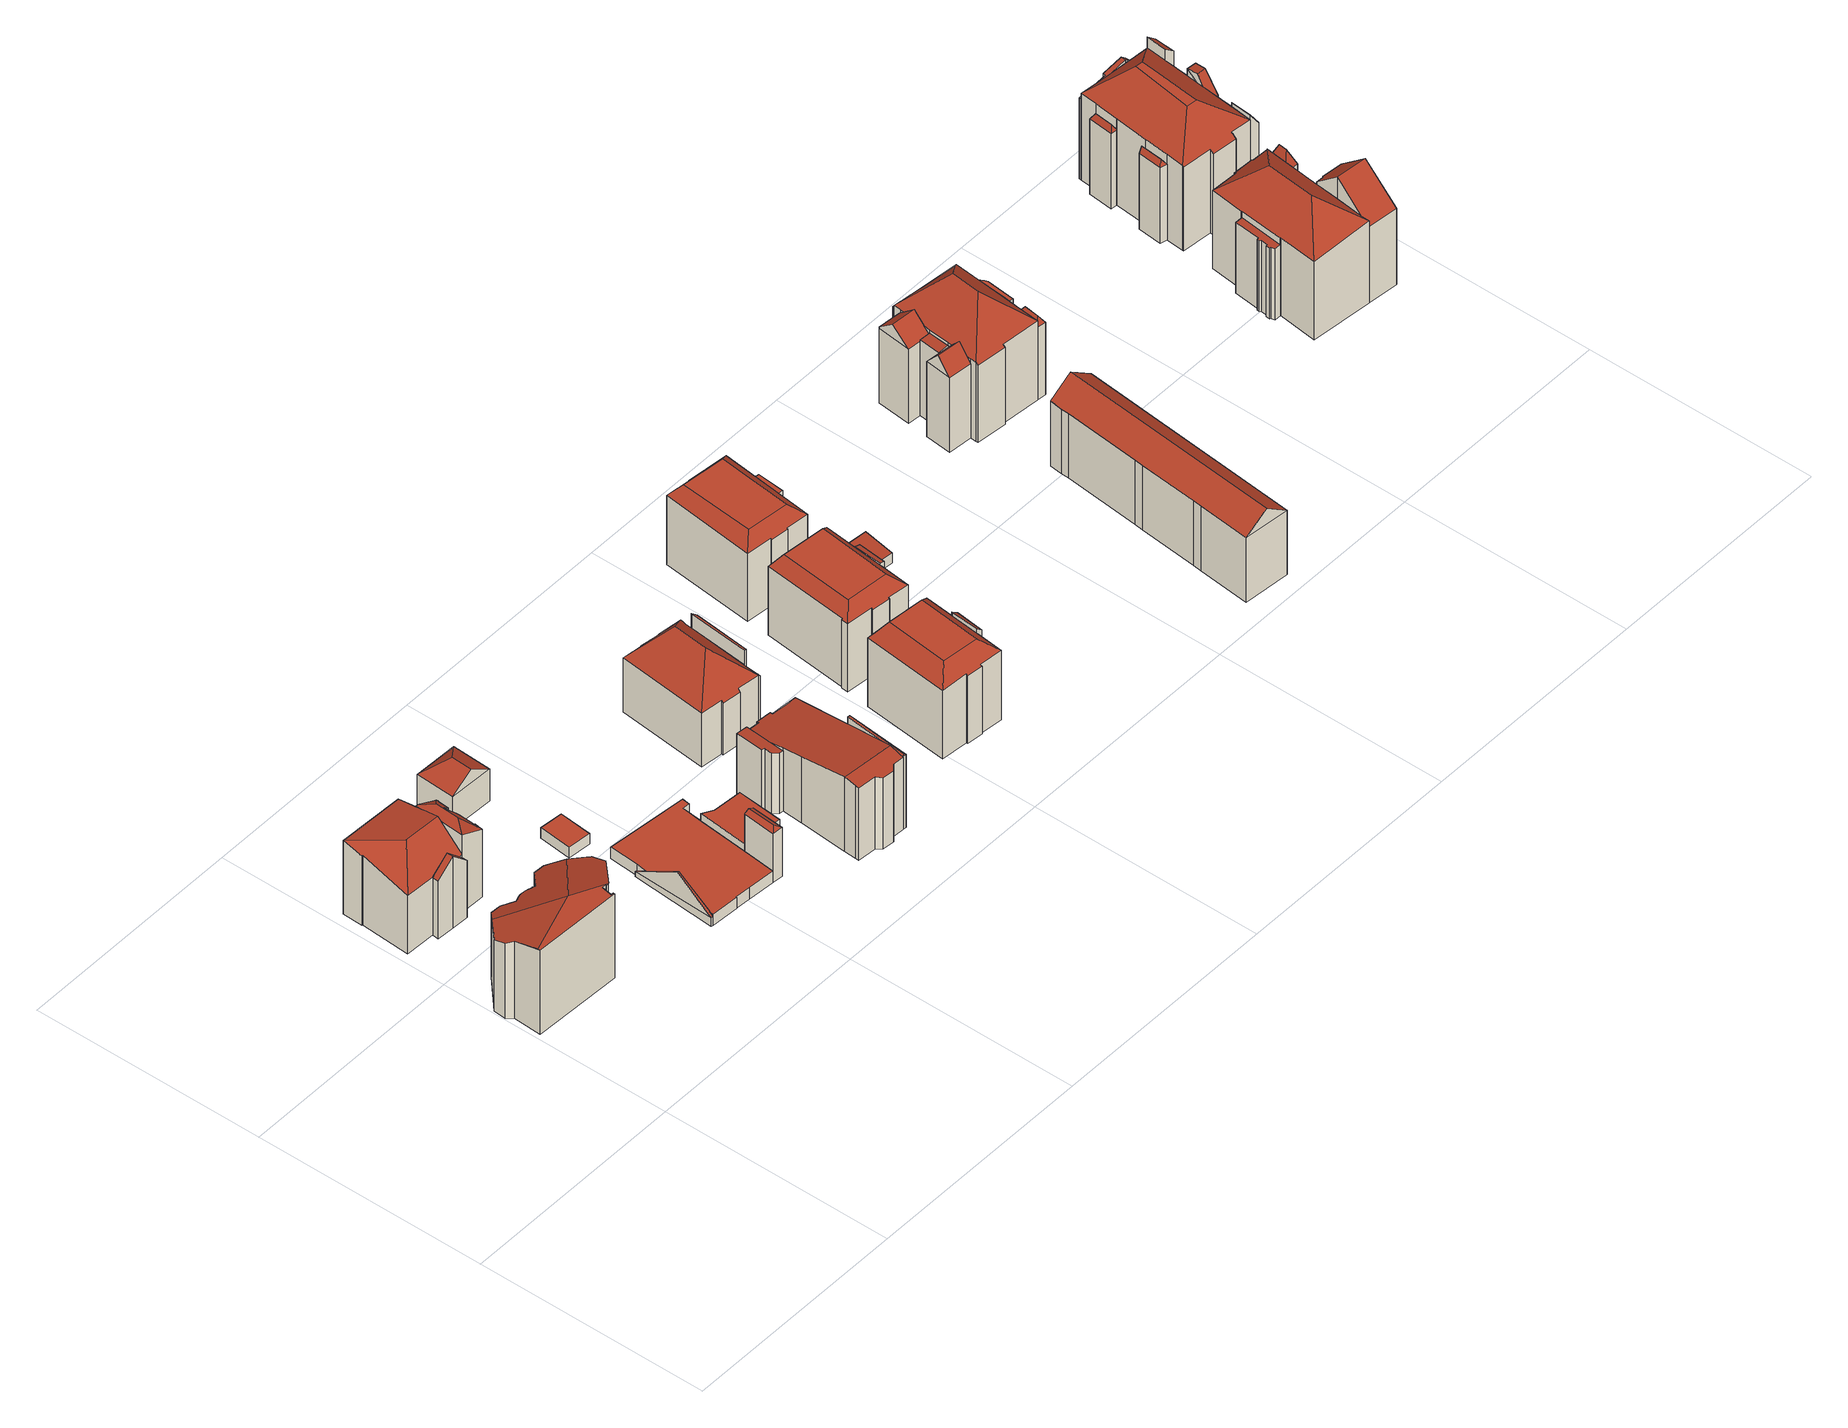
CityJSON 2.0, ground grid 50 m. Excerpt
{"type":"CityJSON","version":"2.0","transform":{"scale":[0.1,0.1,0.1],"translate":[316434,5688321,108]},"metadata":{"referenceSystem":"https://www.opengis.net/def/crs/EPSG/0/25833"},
"CityObjects":{
"building1":{"type":"Building","attributes":{"Dachtyp_tdc":"tdcFreeFormRoof","Gemeindeschluessel":14713000,"Dachneigung":27.08,"QualitaetDacherkennung":10,"Geometrietyp2DReferenz":"3000","function":"31001_9998","roofType":"5000","measuredHeight":21.06},"geometry":[{"type":"MultiSurface","lod":"2","boundaries":[[[0,1,2,3]],[[1,4,5,2]],[[4,6,7,5]],[[6,8,9,7]],[[8,10,11,9]],[[10,12,13,11]],[[12,14,15,13]],[[14,16,17,15]],[[16,18,19,17]],[[18,20,21,19]],[[20,22,23,21]],[[22,24,25,23]],[[24,26,27,25]],[[26,28,29,27]],[[28,30,31,29]],[[30,32,33,31]],[[32,34,35,33]],[[34,36,37,35]],[[36,38,39,37]],[[38,40,41,39]],[[40,42,43,41]],[[42,44,45,43]],[[44,46,47,45]],[[46,48,49,47]],[[48,50,51,49]],[[50,52,53,51]],[[52,54,55,53]],[[54,0,3,55]],[[30,28,26,24,22,20,18,56,57,58,32]],[[34,58,57,59,38,36]],[[57,60,12,10,8,6,4,1,0,54,52,50,48,46,44,42,40,59]],[[16,14,60,57,56]],[[34,32,58]],[[18,16,56]],[[14,12,60]],[[40,38,59]],[[3,2,5,7,9,11,13,15,17,19,21,23,25,27,29,31,33,35,37,39,41,43,45,47,49,51,53,55]]],"semantics":{"surfaces":[{"type":"WallSurface"},{"type":"RoofSurface"},{"type":"GroundSurface"}],"values":[0,0,0,0,0,0,0,0,0,0,0,0,0,0,0,0,0,0,0,0,0,0,0,0,0,0,0,0,1,1,1,1,0,0,0,0,2]}}]},
"building2":{"type":"Building","attributes":{"Gemeindeschluessel":14713000,"Geometrietyp2DReferenz":"3000","function":"31001_9998","roofType":"9999"},"children":["building2-1","building2-2","building2-3"]},
"building2-1":{"type":"BuildingPart","attributes":{"Dachtyp_tdc":"tdcFreeFormRoof","Dachneigung":43.94,"QualitaetDacherkennung":44,"Geometrietyp2DReferenz":"3000","roofType":"5000","measuredHeight":19.11},"parents":["building2"],"geometry":[{"type":"MultiSurface","lod":"2","boundaries":[[[61,62,63,64]],[[62,65,66,63]],[[65,67,68,66]],[[67,69,70,68]],[[69,71,72,70]],[[71,73,74,72]],[[73,75,76,74]],[[75,77,78,76]],[[77,79,80,78]],[[79,81,82,80]],[[81,83,84,82]],[[83,85,86,84]],[[85,87,88,86]],[[87,89,90,88]],[[89,91,92,90]],[[91,93,92]],[[94,95,96,97,98]],[[95,99,100,96]],[[99,101,102,100]],[[101,103,104,102]],[[103,105,106,104]],[[105,107,108,106]],[[107,109,110,108]],[[109,61,64,110]],[[105,103,101,99,95,111]],[[91,89,87,112]],[[95,94,113,114,115,91,112,111]],[[87,85,83,81,79,77,75,73,71,69,67,65,62,61,109,107,105,111,112]],[[64,63,66,68,70,72,74,76,78,80,82,84,86,88,90,92,116,97,96,100,102,104,106,108,110]],[[98,113,94]],[[115,93,91]],[[116,92,93,115,114]],[[97,116,114,113,98]]],"semantics":{"surfaces":[{"type":"WallSurface"},{"type":"RoofSurface"},{"type":"GroundSurface"},{"type":"ClosureSurface"}],"values":[0,0,0,0,0,0,0,0,0,0,0,0,0,0,0,0,0,0,0,0,0,0,0,0,1,1,1,1,2,0,0,3,3]}}]},
"building2-2":{"type":"BuildingPart","attributes":{"Dachtyp_tdc":"tdcHipAndGableRoof","Dachneigung":10.17,"QualitaetDacherkennung":32,"Geometrietyp2DReferenz":"3000","roofType":"5000","measuredHeight":19.19},"parents":["building2"],"geometry":[{"type":"MultiSurface","lod":"2","boundaries":[[[117,118,119]],[[117,120,121,118]],[[120,122,123,121]],[[122,124,125,123]],[[124,126,127,125]],[[126,128,129,127]],[[128,98,97,129]],[[126,124,122,120,130]],[[120,117,131,132,133,93,115,134,130]],[[134,113,98,128,126,130]],[[116,92,135,118,121,123,125,127,129,97]],[[115,114,134]],[[93,136,92,116,114,115]],[[117,119,131]],[[133,136,93]],[[119,118,135,132,131]],[[132,135,92,136,133]],[[114,113,134]],[[97,98,113,114,116]]],"semantics":{"surfaces":[{"type":"WallSurface"},{"type":"RoofSurface"},{"type":"GroundSurface"},{"type":"ClosureSurface"}],"values":[0,0,0,0,0,0,0,1,1,1,2,0,3,0,0,3,3,0,3]}}]},
"building2-3":{"type":"BuildingPart","attributes":{"Dachtyp_tdc":"tdcGableRoof","Dachneigung":45.32,"QualitaetDacherkennung":29,"Geometrietyp2DReferenz":"3000","roofType":"3100","measuredHeight":17.1},"parents":["building2"],"geometry":[{"type":"MultiSurface","lod":"2","boundaries":[[[136,137,138,92]],[[137,139,140,138]],[[139,141,142,140]],[[141,143,144,142]],[[143,119,118,144]],[[141,139,137,136,133,145]],[[145,131,119,143,141]],[[135,92,138,140,142,144,118]],[[132,131,145]],[[135,118,119,131,132]],[[133,132,145]],[[136,92,135,132,133]]],"semantics":{"surfaces":[{"type":"WallSurface"},{"type":"RoofSurface"},{"type":"GroundSurface"},{"type":"ClosureSurface"}],"values":[0,0,0,0,0,1,1,2,0,3,0,3]}}]},
"building3":{"type":"Building","attributes":{"Dachtyp_tdc":"tdcPolyFlatRoof","Gemeindeschluessel":14713000,"Dachneigung":0,"QualitaetDacherkennung":79,"Geometrietyp2DReferenz":"3000","function":"31001_9998","roofType":"1000","measuredHeight":2.51},"geometry":[{"type":"MultiSurface","lod":"2","boundaries":[[[146,147,148,149]],[[147,150,151,148]],[[150,152,153,151]],[[152,146,149,153]],[[152,150,147,146]],[[149,148,151,153]]],"semantics":{"surfaces":[{"type":"WallSurface"},{"type":"RoofSurface"},{"type":"GroundSurface"}],"values":[0,0,0,0,1,2]}}]},
"building4":{"type":"Building","attributes":{"Dachtyp_tdc":"tdcHipAndGableRoof","Gemeindeschluessel":14713000,"Dachneigung":34.84,"QualitaetDacherkennung":63,"Geometrietyp2DReferenz":"3000","function":"31001_9998","roofType":"5000","measuredHeight":10.92},"geometry":[{"type":"MultiSurface","lod":"2","boundaries":[[[154,155,156,157]],[[155,158,159,156]],[[158,160,161,159]],[[160,154,157,161]],[[158,155,162]],[[154,160,163]],[[155,154,163,162]],[[160,158,162,163]],[[157,156,159,161]]],"semantics":{"surfaces":[{"type":"WallSurface"},{"type":"RoofSurface"},{"type":"GroundSurface"}],"values":[0,0,0,0,1,0,1,1,2]}}]},
"building5":{"type":"Building","attributes":{"Gemeindeschluessel":14713000,"Geometrietyp2DReferenz":"3000","function":"31001_9998","roofType":"9999"},"children":["building5-1","building5-2","building5-3","building5-4"]},
"building5-1":{"type":"BuildingPart","attributes":{"Dachtyp_tdc":"tdcPolyFlatRoof","Dachneigung":0,"QualitaetDacherkennung":68,"Geometrietyp2DReferenz":"3000","roofType":"1000","measuredHeight":4.38},"parents":["building5"],"geometry":[{"type":"MultiSurface","lod":"2","boundaries":[[[164,165,166,167]],[[168,169,170,171,172]],[[169,173,174,170]],[[173,164,167,174]],[[173,169,168,175,165,164]],[[167,166,176,171,170,174]],[[176,166,165,175,177]],[[172,177,175,168]],[[172,171,176,177]]],"semantics":{"surfaces":[{"type":"WallSurface"},{"type":"RoofSurface"},{"type":"GroundSurface"},{"type":"ClosureSurface"}],"values":[0,0,0,0,1,2,3,0,3]}}]},
"building5-2":{"type":"BuildingPart","attributes":{"Dachtyp_tdc":"tdcFreeFormRoof","Dachneigung":30.5,"QualitaetDacherkennung":13,"Geometrietyp2DReferenz":"3000","roofType":"5000","measuredHeight":12.2},"parents":["building5"],"geometry":[{"type":"MultiSurface","lod":"2","boundaries":[[[178,179,180,181,182]],[[183,178,182,166,165]],[[184,185,179,186]],[[179,178,186]],[[178,183,184,186]],[[185,184,183]],[[182,181,176,166]],[[177,180,179,185,175]],[[177,176,181,180]],[[165,175,185,183]],[[165,166,176,177,175]]],"semantics":{"surfaces":[{"type":"WallSurface"},{"type":"RoofSurface"},{"type":"GroundSurface"},{"type":"ClosureSurface"}],"values":[0,0,1,1,1,0,2,0,3,0,3]}}]},
"building5-3":{"type":"BuildingPart","attributes":{"Dachtyp_tdc":"tdcPolyFlatRoof","Dachneigung":0,"QualitaetDacherkennung":67,"Geometrietyp2DReferenz":"3000","roofType":"1000","measuredHeight":2.64},"parents":["building5"],"geometry":[{"type":"MultiSurface","lod":"2","boundaries":[[[187,188,189,190]],[[188,191,192,189]],[[191,172,171,192]],[[180,193,194,181]],[[193,195,196,194]],[[195,197,198,196]],[[197,199,200,201,198]],[[202,203,204,205,206]],[[203,187,190,204]],[[203,202,207,208,199,197,195,193,180,177,172,191,188,187]],[[190,189,192,171,176,181,194,196,198,201,205,204]],[[176,171,172,177]],[[181,176,177,180]],[[206,207,202]],[[200,199,208]],[[206,205,201,200]],[[206,200,208,207]]],"semantics":{"surfaces":[{"type":"WallSurface"},{"type":"RoofSurface"},{"type":"GroundSurface"},{"type":"ClosureSurface"}],"values":[0,0,0,0,0,0,0,0,0,1,2,3,3,0,0,3,3]}}]},
"building5-4":{"type":"BuildingPart","attributes":{"Dachtyp_tdc":"tdcGableRoof","Dachneigung":32.31,"QualitaetDacherkennung":11,"Geometrietyp2DReferenz":"3000","roofType":"3100","measuredHeight":7.55},"parents":["building5"],"geometry":[{"type":"MultiSurface","lod":"2","boundaries":[[[200,209,210,201]],[[209,211,212,210]],[[211,206,205,212]],[[211,209,213]],[[209,200,208,214,213]],[[206,211,213,214,207]],[[201,210,212,205]],[[201,205,206,200]],[[214,208,207]],[[207,208,200,206]]],"semantics":{"surfaces":[{"type":"WallSurface"},{"type":"RoofSurface"},{"type":"GroundSurface"},{"type":"ClosureSurface"}],"values":[0,0,0,0,1,1,2,3,0,3]}}]},
"building6":{"type":"Building","attributes":{"Gemeindeschluessel":14713000,"Geometrietyp2DReferenz":"3000","function":"31001_9998","roofType":"9999"},"children":["building6-1","building6-2","building6-3"]},
"building6-1":{"type":"BuildingPart","attributes":{"Dachtyp_tdc":"tdcGableRoof","Dachneigung":10.72,"QualitaetDacherkennung":21,"Geometrietyp2DReferenz":"3000","roofType":"3100","measuredHeight":17.84},"parents":["building6"],"geometry":[{"type":"MultiSurface","lod":"2","boundaries":[[[215,216,217,218]],[[216,219,220,217]],[[219,221,222,220]],[[221,223,224,222]],[[223,225,226,224]],[[225,227,228,226]],[[227,229,230,231,228]],[[232,233,234,235]],[[233,236,237,234]],[[236,238,239,237]],[[238,240,241,239]],[[240,242,243,241]],[[242,244,245,243]],[[244,246,247,245]],[[246,248,249,247]],[[250,251,252,253]],[[251,215,218,252]],[[254,255,248,246,244,242,240,238,236,233,232,256,229,227,225]],[[225,223,221,219,216,215,251,250,257,254]],[[218,217,220,222,224,226,228,231,235,234,237,239,241,243,245,247,249,258,253,252]],[[256,230,229]],[[232,235,231,230,256]],[[259,255,254]],[[258,249,248,255,259]],[[257,259,254]],[[258,259,257,250,253]]],"semantics":{"surfaces":[{"type":"WallSurface"},{"type":"RoofSurface"},{"type":"GroundSurface"},{"type":"ClosureSurface"}],"values":[0,0,0,0,0,0,0,0,0,0,0,0,0,0,0,0,0,1,1,2,0,3,0,3,0,3]}}]},
"building6-2":{"type":"BuildingPart","attributes":{"Dachtyp_tdc":"tdcFreeFormRoof","Dachneigung":30.67,"QualitaetDacherkennung":71,"Geometrietyp2DReferenz":"3000","roofType":"5000","measuredHeight":17.67},"parents":["building6"],"geometry":[{"type":"MultiSurface","lod":"2","boundaries":[[[260,261,262,249,248]],[[261,263,264,262]],[[263,265,250,253,264]],[[266,265,263]],[[267,266,263,261]],[[267,261,260]],[[266,267,260,255,259,257,265]],[[249,262,264,253,258]],[[257,250,265]],[[248,255,260]],[[249,258,259,255,248]],[[258,253,250,257,259]]],"semantics":{"surfaces":[{"type":"WallSurface"},{"type":"RoofSurface"},{"type":"GroundSurface"},{"type":"ClosureSurface"}],"values":[0,0,0,1,1,1,1,2,0,0,3,3]}}]},
"building6-3":{"type":"BuildingPart","attributes":{"Dachtyp_tdc":"tdcPolyFlatRoof","Dachneigung":2.56,"QualitaetDacherkennung":75,"Geometrietyp2DReferenz":"3000","roofType":"2100","measuredHeight":14.5},"parents":["building6"],"geometry":[{"type":"MultiSurface","lod":"2","boundaries":[[[230,268,269,231]],[[268,270,271,269]],[[270,272,273,271]],[[272,274,275,273]],[[274,276,277,275]],[[276,278,232,235,277]],[[278,276,274,272,270,268,230,256]],[[231,269,271,273,275,277,235]],[[256,232,278]],[[231,235,232,256,230]]],"semantics":{"surfaces":[{"type":"WallSurface"},{"type":"RoofSurface"},{"type":"GroundSurface"},{"type":"ClosureSurface"}],"values":[0,0,0,0,0,0,1,2,0,3]}}]},
"building7":{"type":"Building","attributes":{"Gemeindeschluessel":14713000,"Geometrietyp2DReferenz":"3000","function":"31001_9998","roofType":"9999"},"children":["building7-1","building7-2"]},
"building7-1":{"type":"BuildingPart","attributes":{"Dachtyp_tdc":"tdcHipRoof","Dachneigung":45.95,"QualitaetDacherkennung":43,"Geometrietyp2DReferenz":"3000","roofType":"3200","measuredHeight":19.91},"parents":["building7"],"geometry":[{"type":"MultiSurface","lod":"2","boundaries":[[[279,280,281,282]],[[283,284,285]],[[284,286,287,285]],[[286,288,289,287]],[[288,290,291,289]],[[290,292,293,291]],[[292,294,295,293]],[[294,296,297,295]],[[296,298,299,297]],[[298,300,301,299]],[[300,302,303,301]],[[302,304,305,303]],[[304,306,307,305]],[[306,308,309,307]],[[308,310,311,309]],[[310,312,313,311]],[[312,314,315,313]],[[314,316,317,315]],[[316,318,319,317]],[[318,279,282,319]],[[314,312,310,308,306,304,320]],[[302,300,298,296,294,292,321]],[[304,302,321,320]],[[292,290,288,286,284,283,280,279,318,316,314,320,321]],[[282,281,285,287,289,291,293,295,297,299,301,303,305,307,309,311,313,315,317,319]],[[283,285,281,280]]],"semantics":{"surfaces":[{"type":"WallSurface"},{"type":"RoofSurface"},{"type":"GroundSurface"},{"type":"ClosureSurface"}],"values":[0,0,0,0,0,0,0,0,0,0,0,0,0,0,0,0,0,0,0,0,1,1,1,1,2,3]}}]},
"building7-2":{"type":"BuildingPart","attributes":{"Dachtyp_tdc":"tdcPolyFlatRoof","Dachneigung":0,"QualitaetDacherkennung":41,"Geometrietyp2DReferenz":"3000","roofType":"1000","measuredHeight":16.09},"parents":["building7"],"geometry":[{"type":"MultiSurface","lod":"2","boundaries":[[[322,323,324,281,280]],[[323,325,326,324]],[[325,327,285,326]],[[327,283,285]],[[325,323,322,327]],[[281,324,326,285]],[[280,283,327,322]],[[280,281,285,283]]],"semantics":{"surfaces":[{"type":"WallSurface"},{"type":"RoofSurface"},{"type":"GroundSurface"},{"type":"ClosureSurface"}],"values":[0,0,0,0,1,2,0,3]}}]},
"building8":{"type":"Building","attributes":{"Gemeindeschluessel":14713000,"Geometrietyp2DReferenz":"3000","function":"31001_9998","roofType":"9999"},"children":["building8-1","building8-2"]},
"building8-1":{"type":"BuildingPart","attributes":{"Dachtyp_tdc":"tdcPolyFlatRoof","Dachneigung":38.07,"QualitaetDacherkennung":79,"Geometrietyp2DReferenz":"3000","roofType":"2100","measuredHeight":17.45},"parents":["building8"],"geometry":[{"type":"MultiSurface","lod":"2","boundaries":[[[328,329,330,331]],[[329,332,330]],[[333,334,335,336,337]],[[334,328,331,335]],[[334,333,329,328]],[[331,330,336,335]],[[337,332,329,333]],[[337,336,330,332]]],"semantics":{"surfaces":[{"type":"WallSurface"},{"type":"RoofSurface"},{"type":"GroundSurface"},{"type":"ClosureSurface"}],"values":[0,0,0,0,1,2,0,3]}}]},
"building8-2":{"type":"BuildingPart","attributes":{"Dachtyp_tdc":"tdcCutTentRoof","Dachneigung":0.356,"QualitaetDacherkennung":64,"Geometrietyp2DReferenz":"3000","roofType":"9999","measuredHeight":19.4},"parents":["building8"],"geometry":[{"type":"MultiSurface","lod":"2","boundaries":[[[338,339,340,341]],[[339,342,343,340]],[[342,344,345,343]],[[344,346,347,345]],[[346,348,349,347]],[[348,350,351,349]],[[350,352,353,351]],[[352,354,355,353]],[[354,337,336,355]],[[332,356,357,330]],[[356,358,359,357]],[[358,360,361,359]],[[360,338,341,361]],[[344,342,362,363]],[[354,352,350,348,346,344,363,364]],[[356,332,337,354,364,365]],[[342,339,338,360,358,356,365,362]],[[365,364,363,362]],[[341,340,343,345,347,349,351,353,355,336,330,357,359,361]],[[330,336,337,332]]],"semantics":{"surfaces":[{"type":"WallSurface"},{"type":"RoofSurface"},{"type":"GroundSurface"},{"type":"ClosureSurface"}],"values":[0,0,0,0,0,0,0,0,0,0,0,0,0,1,1,1,1,1,2,3]}}]},
"building9":{"type":"Building","attributes":{"Gemeindeschluessel":14713000,"Geometrietyp2DReferenz":"3000","function":"31001_9998","roofType":"9999"},"children":["building9-1","building9-2"]},
"building9-1":{"type":"BuildingPart","attributes":{"Dachtyp_tdc":"tdcPolyFlatRoof","Dachneigung":13.91,"QualitaetDacherkennung":68,"Geometrietyp2DReferenz":"3000","roofType":"2100","measuredHeight":16.4},"parents":["building9"],"geometry":[{"type":"MultiSurface","lod":"2","boundaries":[[[366,367,368,369]],[[367,370,368]],[[371,372,373,374,375]],[[372,366,369,373]],[[372,371,367,366]],[[369,368,374,373]],[[375,370,367,371]],[[375,374,368,370]]],"semantics":{"surfaces":[{"type":"WallSurface"},{"type":"RoofSurface"},{"type":"GroundSurface"},{"type":"ClosureSurface"}],"values":[0,0,0,0,1,2,0,3]}}]},
"building9-2":{"type":"BuildingPart","attributes":{"Dachtyp_tdc":"tdcCutTentRoof","Dachneigung":0.049,"QualitaetDacherkennung":73,"Geometrietyp2DReferenz":"3000","roofType":"9999","measuredHeight":18.58},"parents":["building9"],"geometry":[{"type":"MultiSurface","lod":"2","boundaries":[[[376,377,378,379]],[[377,380,381,378]],[[380,382,383,381]],[[382,384,385,383]],[[384,386,387,385]],[[386,388,389,387]],[[388,390,391,389]],[[390,392,393,391]],[[392,394,395,393]],[[394,396,397,395]],[[396,375,374,397]],[[370,398,399,368]],[[398,400,401,399]],[[400,402,403,401]],[[402,376,379,403]],[[386,384,382,380,404,405]],[[396,394,392,390,388,386,405,406]],[[398,370,375,396,406,407]],[[380,377,376,402,400,398,407,404]],[[407,406,405,404]],[[379,378,381,383,385,387,389,391,393,395,397,374,368,399,401,403]],[[370,368,374,375]]],"semantics":{"surfaces":[{"type":"WallSurface"},{"type":"RoofSurface"},{"type":"GroundSurface"},{"type":"ClosureSurface"}],"values":[0,0,0,0,0,0,0,0,0,0,0,0,0,0,0,1,1,1,1,1,2,3]}}]},
"building10":{"type":"Building","attributes":{"Gemeindeschluessel":14713000,"Geometrietyp2DReferenz":"3000","function":"31001_9998","roofType":"9999"},"children":["building10-1","building10-2"]},
"building10-1":{"type":"BuildingPart","attributes":{"Dachtyp_tdc":"tdcCutTentRoof","Dachneigung":0.126,"QualitaetDacherkennung":72,"Geometrietyp2DReferenz":"3000","roofType":"9999","measuredHeight":18.67},"parents":["building10"],"geometry":[{"type":"MultiSurface","lod":"2","boundaries":[[[408,409,410,411]],[[409,412,413,410]],[[412,414,415,413]],[[414,416,417,415]],[[416,418,419,417]],[[418,420,421,419]],[[420,422,423,421]],[[422,424,425,423]],[[424,426,427,425]],[[426,428,429,427]],[[428,430,431,429]],[[430,432,433,431]],[[432,434,435,433]],[[434,436,435]],[[420,418,416,414,412,409,437,438]],[[422,420,438,439]],[[432,430,428,426,424,422,439,440]],[[409,408,441,434,432,440,437]],[[440,439,438,437]],[[411,410,413,415,417,419,421,423,425,427,429,431,433,435]],[[441,436,434]],[[408,411,435,436,441]]],"semantics":{"surfaces":[{"type":"WallSurface"},{"type":"RoofSurface"},{"type":"GroundSurface"},{"type":"ClosureSurface"}],"values":[0,0,0,0,0,0,0,0,0,0,0,0,0,0,1,1,1,1,1,2,0,3]}}]},
"building10-2":{"type":"BuildingPart","attributes":{"Dachtyp_tdc":"tdcPolyFlatRoof","Dachneigung":4.33,"QualitaetDacherkennung":65,"Geometrietyp2DReferenz":"3000","roofType":"2100","measuredHeight":16.27},"parents":["building10"],"geometry":[{"type":"MultiSurface","lod":"2","boundaries":[[[436,442,443,435]],[[442,444,445,443]],[[444,408,411,445]],[[408,444,442,436,441]],[[435,443,445,411]],[[435,411,408,441,436]]],"semantics":{"surfaces":[{"type":"WallSurface"},{"type":"RoofSurface"},{"type":"GroundSurface"},{"type":"ClosureSurface"}],"values":[0,0,0,1,2,3]}}]},
"building11":{"type":"Building","attributes":{"Dachtyp_tdc":"tdcPolyFlatRoof","Gemeindeschluessel":14713000,"Dachneigung":5.12,"QualitaetDacherkennung":78,"Geometrietyp2DReferenz":"3000","function":"31001_9998","roofType":"2100","measuredHeight":3.03},"geometry":[{"type":"MultiSurface","lod":"2","boundaries":[[[446,447,448,449]],[[447,450,451,448]],[[450,452,453,451]],[[452,446,449,453]],[[452,450,447,446]],[[449,448,451,453]]],"semantics":{"surfaces":[{"type":"WallSurface"},{"type":"RoofSurface"},{"type":"GroundSurface"}],"values":[0,0,0,0,1,2]}}]},
"building12":{"type":"Building","attributes":{"Dachtyp_tdc":"tdcGableRoof","Gemeindeschluessel":14713000,"Dachneigung":36.69,"QualitaetDacherkennung":90,"Geometrietyp2DReferenz":"3000","function":"31001_9998","roofType":"3100","measuredHeight":19.07},"geometry":[{"type":"MultiSurface","lod":"2","boundaries":[[[454,455,456,457]],[[455,458,459,456]],[[458,460,461,459]],[[460,462,463,461]],[[462,464,465,463]],[[464,466,467,465]],[[466,468,469,467]],[[468,470,471,469]],[[470,472,473,471]],[[472,454,457,473]],[[474,475,476,477,478,479,480,481,482,483]],[[458,482,481,460]],[[454,474,483,455]],[[455,483,482,458]],[[462,480,479,464]],[[460,481,480,462]],[[464,479,478,466]],[[466,478,477,468]],[[468,477,476,470]],[[470,476,475,472]],[[472,475,474,454]],[[457,456,459,461,463,465,467,469,471,473]]],"semantics":{"surfaces":[{"type":"WallSurface"},{"type":"RoofSurface"},{"type":"GroundSurface"}],"values":[0,0,0,0,0,0,0,0,0,0,1,1,0,0,0,0,0,0,0,0,0,2]}}]},
"building13":{"type":"Building","attributes":{"Gemeindeschluessel":14713000,"Geometrietyp2DReferenz":"3000","function":"31001_9998","roofType":"9999"},"children":["building13-1","building13-2","building13-3","building13-4","building13-5","building13-6"]},
"building13-1":{"type":"BuildingPart","attributes":{"Dachtyp_tdc":"tdcHipRoof","Dachneigung":44.47,"QualitaetDacherkennung":65,"Geometrietyp2DReferenz":"3000","roofType":"3200","measuredHeight":26.16},"parents":["building13"],"geometry":[{"type":"MultiSurface","lod":"2","boundaries":[[[484,485,486,487,488,489]],[[490,491,492,493,494]],[[491,495,496,492]],[[495,497,498,496]],[[497,499,500,498]],[[499,501,502,500]],[[501,503,502]],[[504,505,506,507]],[[504,508,509,505]],[[508,510,511,509]],[[510,512,513,511]],[[512,514,515,513]],[[514,516,517,515]],[[516,518,519,517]],[[518,520,519]],[[516,514,512,510,508,521]],[[499,497,495,491,490,522]],[[508,504,523,524,525,526,527,528,501,499,522,521]],[[490,485,484,518,516,521,522]],[[488,487,493,492,496,498,500,502,529,530,505,509,511,513,515,517,519]],[[494,486,485,490]],[[494,493,487,486]],[[526,531,532,527]],[[528,503,501]],[[532,529,502,503]],[[532,503,528,527]],[[525,533,531,526]],[[533,534,530,529,532,531]],[[504,507,523]],[[524,534,533,525]],[[506,505,530,534]],[[506,534,524,523,507]],[[489,520,518,484]],[[489,488,519,520]]],"semantics":{"surfaces":[{"type":"WallSurface"},{"type":"RoofSurface"},{"type":"GroundSurface"},{"type":"ClosureSurface"}],"values":[0,0,0,0,0,0,0,0,0,0,0,0,0,0,0,1,1,1,1,2,0,3,0,0,3,3,0,3,0,0,3,3,0,3]}}]},
"building13-2":{"type":"BuildingPart","attributes":{"Dachtyp_tdc":"tdcPolyFlatRoof","Dachneigung":3.36,"QualitaetDacherkennung":72,"Geometrietyp2DReferenz":"3000","roofType":"2100","measuredHeight":18.14},"parents":["building13"],"geometry":[{"type":"MultiSurface","lod":"2","boundaries":[[[535,536,537,538,539,540]],[[535,531,533,536]],[[538,530,529,539]],[[534,537,536,533]],[[534,530,538,537]],[[529,530,534,533,531,532]],[[535,540,532,531]],[[540,539,529,532]]],"semantics":{"surfaces":[{"type":"WallSurface"},{"type":"RoofSurface"},{"type":"GroundSurface"},{"type":"ClosureSurface"}],"values":[0,1,2,0,3,3,0,3]}}]},
"building13-3":{"type":"BuildingPart","attributes":{"Dachtyp_tdc":"tdcGableRoof","Dachneigung":50.51,"QualitaetDacherkennung":41,"Geometrietyp2DReferenz":"3000","roofType":"3100","measuredHeight":21.1},"parents":["building13"],"geometry":[{"type":"MultiSurface","lod":"2","boundaries":[[[541,542,543,544]],[[542,540,539,543]],[[503,541,544,502]],[[503,528,545,546,541]],[[540,542,546,545,527,532]],[[541,546,542]],[[544,543,539,529,502]],[[529,539,540,532]],[[503,502,529,532]],[[527,545,528]],[[532,527,528,503]]],"semantics":{"surfaces":[{"type":"WallSurface"},{"type":"RoofSurface"},{"type":"GroundSurface"},{"type":"ClosureSurface"}],"values":[0,0,0,1,1,0,2,3,3,0,3]}}]},
"building13-4":{"type":"BuildingPart","attributes":{"Dachtyp_tdc":"tdcGableRoof","Dachneigung":41.22,"QualitaetDacherkennung":44,"Geometrietyp2DReferenz":"3000","roofType":"3100","measuredHeight":21.03},"parents":["building13"],"geometry":[{"type":"MultiSurface","lod":"2","boundaries":[[[537,547,548,538]],[[547,549,550,548]],[[549,506,505,550]],[[507,551,552,553,523]],[[547,537,534,524,553,552]],[[549,551,507,506]],[[547,552,551,549]],[[505,530,538,548,550]],[[530,505,506,534]],[[538,530,534,537]],[[523,553,524]],[[506,507,523,524,534]]],"semantics":{"surfaces":[{"type":"WallSurface"},{"type":"RoofSurface"},{"type":"GroundSurface"},{"type":"ClosureSurface"}],"values":[0,0,0,1,1,0,0,2,3,3,0,3]}}]},
"building13-5":{"type":"BuildingPart","attributes":{"Dachtyp_tdc":"tdcPolyFlatRoof","Dachneigung":0,"QualitaetDacherkennung":33,"Geometrietyp2DReferenz":"3000","roofType":"1000","measuredHeight":17.39},"parents":["building13"],"geometry":[{"type":"MultiSurface","lod":"2","boundaries":[[[520,554,555,519]],[[554,556,557,555]],[[556,558,559,557]],[[558,560,561,559]],[[560,562,563,561]],[[562,489,488,563]],[[489,562,560,558,556,554,520]],[[519,555,557,559,561,563,488]],[[519,488,489,520]]],"semantics":{"surfaces":[{"type":"WallSurface"},{"type":"RoofSurface"},{"type":"GroundSurface"},{"type":"ClosureSurface"}],"values":[0,0,0,0,0,0,1,2,3]}}]},
"building13-6":{"type":"BuildingPart","attributes":{"Dachtyp_tdc":"tdcFreeFormRoof","Dachneigung":58.51,"QualitaetDacherkennung":24,"Geometrietyp2DReferenz":"3000","roofType":"5000","measuredHeight":18.75},"parents":["building13"],"geometry":[{"type":"MultiSurface","lod":"2","boundaries":[[[486,564,565,487]],[[564,566,567,565]],[[566,494,493,567]],[[568,494,566]],[[569,568,566,564]],[[569,564,486]],[[568,569,486,494]],[[487,565,567,493]],[[487,493,494,486]]],"semantics":{"surfaces":[{"type":"WallSurface"},{"type":"RoofSurface"},{"type":"GroundSurface"},{"type":"ClosureSurface"}],"values":[0,0,0,1,1,1,1,2,3]}}]},
"building14":{"type":"Building","attributes":{"Gemeindeschluessel":14713000,"Geometrietyp2DReferenz":"3000","function":"31001_9998","roofType":"9999"},"children":["building14-1","building14-2","building14-3","building14-4"]},
"building14-1":{"type":"BuildingPart","attributes":{"Dachtyp_tdc":"tdcPolyFlatRoof","Dachneigung":3.93,"QualitaetDacherkennung":61,"Geometrietyp2DReferenz":"3000","roofType":"2100","measuredHeight":17},"parents":["building14"],"geometry":[{"type":"MultiSurface","lod":"2","boundaries":[[[570,571,572,573]],[[571,574,575,572]],[[574,576,577,575]],[[576,578,579,577]],[[578,580,581,579]],[[580,582,583,581]],[[582,584,585,583]],[[584,586,587,585]],[[586,588,589,587]],[[588,590,591,589]],[[590,592,593,591]],[[590,588,586,584,582,580,578,576,574,571,570,594,592]],[[593,595,573,572,575,577,579,581,583,585,587,589,591]],[[595,593,592,594]],[[573,595,594,570]]],"semantics":{"surfaces":[{"type":"WallSurface"},{"type":"RoofSurface"},{"type":"GroundSurface"},{"type":"ClosureSurface"}],"values":[0,0,0,0,0,0,0,0,0,0,0,1,2,3,3]}}]},
"building14-2":{"type":"BuildingPart","attributes":{"Dachtyp_tdc":"tdcHipRoof","Dachneigung":41.55,"QualitaetDacherkennung":44,"Geometrietyp2DReferenz":"3000","roofType":"3200","measuredHeight":24.66},"parents":["building14"],"geometry":[{"type":"MultiSurface","lod":"2","boundaries":[[[596,597,598,599,600]],[[597,601,602,598]],[[601,603,570,573,602]],[[604,605,606,593,592]],[[605,607,608,606]],[[607,609,610,608]],[[609,611,612,610]],[[611,613,614,612]],[[613,615,616,614]],[[615,617,618,616]],[[619,620,621,622,623]],[[617,615,613,611,609,607,605,624]],[[597,596,625]],[[605,604,626,603,601,597,625,624]],[[596,627,628,620,619,617,624,625]],[[599,598,602,573,595,593,606,608,610,612,614,616,622,621,629]],[[594,570,603,626]],[[594,595,573,570]],[[604,592,594,626]],[[592,593,595,594]],[[619,623,618,617]],[[623,622,616,618]],[[596,600,627]],[[600,599,629,628,627]],[[628,629,621,620]]],"semantics":{"surfaces":[{"type":"WallSurface"},{"type":"RoofSurface"},{"type":"GroundSurface"},{"type":"ClosureSurface"}],"values":[0,0,0,0,0,0,0,0,0,0,0,1,1,1,1,2,0,3,0,3,0,3,0,3,3]}}]},
"building14-3":{"type":"BuildingPart","attributes":{"Dachtyp_tdc":"tdcGableRoof","Dachneigung":41.24,"QualitaetDacherkennung":66,"Geometrietyp2DReferenz":"3000","roofType":"3100","measuredHeight":24.79},"parents":["building14"],"geometry":[{"type":"MultiSurface","lod":"2","boundaries":[[[630,631,632,633]],[[631,634,635,632]],[[634,636,637,635]],[[636,600,599,637]],[[638,639,640,621,620]],[[639,630,633,640]],[[641,627,600,636,634]],[[634,631,630,639,638,641]],[[633,632,635,637,599,629,621,640]],[[628,627,641]],[[629,599,600,627,628]],[[638,620,628,641]],[[620,621,629,628]]],"semantics":{"surfaces":[{"type":"WallSurface"},{"type":"RoofSurface"},{"type":"GroundSurface"},{"type":"ClosureSurface"}],"values":[0,0,0,0,0,0,1,1,2,0,3,0,3]}}]},
"building14-4":{"type":"BuildingPart","attributes":{"Dachtyp_tdc":"tdcFreeFormRoof","Dachneigung":67.26,"QualitaetDacherkennung":24,"Geometrietyp2DReferenz":"3000","roofType":"5000","measuredHeight":20.63},"parents":["building14"],"geometry":[{"type":"MultiSurface","lod":"2","boundaries":[[[642,623,622,643]],[[618,644,616]],[[644,645,646,616]],[[645,647,648,646]],[[647,649,650,648]],[[649,651,652,650]],[[651,642,643,652]],[[647,645,653,654]],[[645,644,618,653]],[[618,623,655,656,657,654,653]],[[623,642,655]],[[642,651,656,655]],[[651,649,657,656]],[[649,647,654,657]],[[643,622,616,646,648,650,652]],[[616,622,623,618]]],"semantics":{"surfaces":[{"type":"WallSurface"},{"type":"RoofSurface"},{"type":"GroundSurface"},{"type":"ClosureSurface"}],"values":[0,0,0,0,0,0,0,1,1,1,1,1,1,1,2,3]}}]},
"building15":{"type":"Building","attributes":{"Gemeindeschluessel":14713000,"Geometrietyp2DReferenz":"3000","function":"31001_9998","roofType":"9999"},"children":["building15-1","building15-2","building15-3","building15-4","building15-5","building15-6","building15-7"]},
"building15-1":{"type":"BuildingPart","attributes":{"Dachtyp_tdc":"tdcGableRoof","Dachneigung":55.61,"QualitaetDacherkennung":62,"Geometrietyp2DReferenz":"3000","roofType":"3100","measuredHeight":22.53},"parents":["building15"],"geometry":[{"type":"MultiSurface","lod":"2","boundaries":[[[658,659,660,661,662]],[[659,663,664,660]],[[663,665,666,664]],[[663,659,667]],[[659,658,668,667]],[[665,663,667,668,669]],[[661,660,664,666]],[[662,670,658]],[[661,666,665,670,662]],[[668,658,670,669]],[[669,670,665]]],"semantics":{"surfaces":[{"type":"WallSurface"},{"type":"RoofSurface"},{"type":"GroundSurface"},{"type":"ClosureSurface"}],"values":[0,0,0,0,1,1,2,0,3,0,3]}}]},
"building15-2":{"type":"BuildingPart","attributes":{"Dachtyp_tdc":"tdcCutTentRoof","Dachneigung":37.37,"QualitaetDacherkennung":34,"Geometrietyp2DReferenz":"3000","roofType":"9999","measuredHeight":26.2},"parents":["building15"],"geometry":[{"type":"MultiSurface","lod":"2","boundaries":[[[671,666,665]],[[671,672,673,666]],[[674,675,676,677]],[[675,678,679,676]],[[678,680,681,679]],[[680,682,683,681]],[[682,684,685,683]],[[684,686,687,685]],[[686,688,689,687]],[[688,690,689]],[[691,692,693,694]],[[692,695,696,693]],[[695,697,698,699,696]],[[700,701,702]],[[700,703,704,705,701]],[[706,707,708,709,710]],[[711,662,661,712]],[[686,684,682,680,678,675,674,713,714]],[[703,700,697,695,692,691,688,686,714,715]],[[707,706,716,717,718,703,715,719]],[[674,672,671,669,670,662,711,707,719,713]],[[719,715,714,713]],[[666,673,677,676,679,681,683,685,687,689,693,696,699,701,705,720,709,708,712,661]],[[671,665,669]],[[665,666,661,662,670]],[[665,670,669]],[[674,677,673,672]],[[694,690,688,691]],[[694,693,689,690]],[[702,698,697,700]],[[702,701,699,698]],[[706,710,716]],[[718,704,703]],[[710,709,720,717,716]],[[717,720,705,704,718]],[[711,712,708,707]]],"semantics":{"surfaces":[{"type":"WallSurface"},{"type":"RoofSurface"},{"type":"GroundSurface"},{"type":"ClosureSurface"}],"values":[0,0,0,0,0,0,0,0,0,0,0,0,0,0,0,0,0,1,1,1,1,1,2,0,3,3,3,0,3,0,3,0,0,3,3,3]}}]},
"building15-3":{"type":"BuildingPart","attributes":{"Dachtyp_tdc":"tdcPolyFlatRoof","Dachneigung":42.01,"QualitaetDacherkennung":49,"Geometrietyp2DReferenz":"3000","roofType":"2100","measuredHeight":23.21},"parents":["building15"],"geometry":[{"type":"MultiSurface","lod":"2","boundaries":[[[721,722,711,712,723]],[[724,725,726,708,707]],[[725,721,723,726]],[[725,724,722,721]],[[723,712,708,726]],[[707,711,722,724]],[[707,708,712,711]]],"semantics":{"surfaces":[{"type":"WallSurface"},{"type":"RoofSurface"},{"type":"GroundSurface"},{"type":"ClosureSurface"}],"values":[0,0,0,1,2,0,3]}}]},
"building15-4":{"type":"BuildingPart","attributes":{"Dachtyp_tdc":"tdcFreeFormRoof","Dachneigung":59.82,"QualitaetDacherkennung":26,"Geometrietyp2DReferenz":"3000","roofType":"5000","measuredHeight":19.22},"parents":["building15"],"geometry":[{"type":"MultiSurface","lod":"2","boundaries":[[[698,727,728,699]],[[727,729,730,728]],[[729,702,701,730]],[[731,702,729]],[[732,731,729,727]],[[732,727,698]],[[731,732,698,702]],[[699,728,730,701]],[[699,701,702,698]]],"semantics":{"surfaces":[{"type":"WallSurface"},{"type":"RoofSurface"},{"type":"GroundSurface"},{"type":"ClosureSurface"}],"values":[0,0,0,1,1,1,1,2,3]}}]},
"building15-5":{"type":"BuildingPart","attributes":{"Dachtyp_tdc":"tdcGableRoof","Dachneigung":10.57,"QualitaetDacherkennung":3,"Geometrietyp2DReferenz":"3000","roofType":"3100","measuredHeight":21.28},"parents":["building15"],"geometry":[{"type":"MultiSurface","lod":"2","boundaries":[[[733,734,735,736]],[[734,737,738,735]],[[737,739,740,738]],[[739,710,709,740]],[[704,741,742,705]],[[741,733,736,742]],[[743,716,710,739,737]],[[737,734,733,741,704,718,743]],[[736,735,738,740,709,720,705,742]],[[717,716,743]],[[720,709,710,716,717]],[[718,717,743]],[[704,705,720,717,718]]],"semantics":{"surfaces":[{"type":"WallSurface"},{"type":"RoofSurface"},{"type":"GroundSurface"},{"type":"ClosureSurface"}],"values":[0,0,0,0,0,0,1,1,2,0,3,0,3]}}]},
"building15-6":{"type":"BuildingPart","attributes":{"Dachtyp_tdc":"tdcFreeFormRoof","Dachneigung":57.9,"QualitaetDacherkennung":31,"Geometrietyp2DReferenz":"3000","roofType":"5000","measuredHeight":19.2},"parents":["building15"],"geometry":[{"type":"MultiSurface","lod":"2","boundaries":[[[744,745,746,747]],[[745,694,693,746]],[[690,744,747,689]],[[748,749,745,744]],[[748,744,690]],[[749,748,690,694]],[[745,749,694]],[[747,746,693,689]],[[689,693,694,690]]],"semantics":{"surfaces":[{"type":"WallSurface"},{"type":"RoofSurface"},{"type":"GroundSurface"},{"type":"ClosureSurface"}],"values":[0,0,0,1,1,1,0,2,3]}}]},
"building15-7":{"type":"BuildingPart","attributes":{"Dachtyp_tdc":"tdcPolyFlatRoof","Dachneigung":57.67,"QualitaetDacherkennung":54,"Geometrietyp2DReferenz":"3000","roofType":"2100","measuredHeight":21.32},"parents":["building15"],"geometry":[{"type":"MultiSurface","lod":"2","boundaries":[[[750,751,674,677,752]],[[753,754,755,673,672]],[[754,750,752,755]],[[754,753,751,750]],[[752,677,673,755]],[[672,674,751,753]],[[672,673,677,674]]],"semantics":{"surfaces":[{"type":"WallSurface"},{"type":"RoofSurface"},{"type":"GroundSurface"},{"type":"ClosureSurface"}],"values":[0,0,0,1,2,0,3]}}]}
},
"vertices":[
[151,434,167],[150,433,168],[150,433,8],[151,434,8],[156,429,170],[156,429,8],[157,431,169],[157,431,8],[162,427,171],[162,427,8],[201,463,152],[201,463,8],[226,462,152],[226,462,8],[281,400,171],[281,400,8],[280,367,181],[280,367,8],[211,304,213],[211,304,8],[206,304,213],[206,304,8],[206,306,214],[206,306,8],[198,306,214],[198,306,8],[197,286,210],[197,286,8],[203,286,210],[203,286,8],[203,283,209],[203,283,8],[11,291,209],[11,291,8],[14,351,192],[14,351,8],[4,364,186],[4,364,8],[6,391,177],[6,391,8],[68,449,162],[68,449,8],[91,448,162],[91,448,8],[110,428,172],[110,428,8],[114,430,170],[114,430,8],[115,429,171],[115,429,8],[123,434,168],[123,434,8],[131,436,167],[131,436,8],[141,437,166],[141,437,8],[213,305,213],[140,335,218],[11,295,210],[48,430,172],[252,432,166],
[210,686,180],[209,668,180],[209,668,18],[210,686,18],[207,662,181],[207,662,18],[200,657,188],[200,657,18],[190,657,198],[190,657,18],[189,648,198],[189,648,18],[201,646,186],[201,646,18],[205,643,182],[205,643,18],[207,638,180],[207,638,18],[206,603,180],[206,603,18],[209,603,177],[209,603,18],[209,597,177],[209,597,18],[206,597,180],[206,597,18],[205,585,180],[205,585,18],[205,583,179],[205,583,18],[153,585,203],[153,585,18],[153,585,156],[158,694,203],[160,693,204],[160,693,18],[158,694,18],[158,694,201],[162,693,203],[162,693,18],[166,696,199],[166,696,18],[209,694,179],[209,694,18],[211,692,179],[211,692,18],[213,691,177],[213,691,18],[213,688,177],[213,688,18],[179,665,209],[176,614,209],[158,680,203],[156,643,203],[156,636,203],[156,643,18],
[76,588,156],[76,588,18],[76,588,155],[12,591,156],[12,591,18],[18,697,184],[18,697,18],[17,697,183],[17,697,18],[18,741,193],[18,741,18],[160,735,193],[160,735,18],[75,647,210],[77,588,156],[113,586,156],[146,585,156],[156,643,210],[113,586,18],[153,585,149],
[149,585,153],[149,585,18],[149,571,153],[149,571,18],[113,572,189],[113,572,18],[75,574,155],[75,574,18],[113,586,189],
[428,591,50],[421,521,50],[421,521,25],[428,591,25],[371,526,50],[371,526,25],[378,596,50],[378,596,25],
[300,729,99],[304,813,99],[304,813,23],[300,729,23],[399,809,99],[399,809,23],[395,725,99],[395,725,23],[349,771,132],[347,727,132],
[649,283,62],[584,288,62],[584,288,18],[649,283,18],[573,398,62],[596,385,62],[596,385,18],[573,398,18],[573,398,45],[658,380,62],[658,380,18],[563,290,62],[563,290,18],[563,290,45],
[578,218,134],[556,220,134],[556,220,45],[556,220,18],[578,218,18],[584,288,134],[573,289,140],[563,290,134],[568,230,140],
[595,457,45],[593,440,45],[593,440,18],[595,457,18],[578,441,45],[578,441,18],[498,225,45],[498,225,18],[465,227,45],[465,227,18],[465,226,45],[465,226,18],[406,230,45],[406,230,39],[406,230,18],[418,413,45],[422,475,45],[422,475,18],[418,413,18],[418,413,30],[416,389,45],[407,238,45],
[402,231,39],[402,231,18],[415,413,30],[415,413,18],[408,312,94],[411,312,94],
[757,116,201],[732,119,201],[732,119,31],[757,116,31],[723,129,203],[723,129,31],[683,133,203],[683,133,31],[683,140,204],[683,140,31],[685,166,209],[685,166,31],[692,269,189],[692,269,31],[695,313,181],[695,313,174],[695,313,31],[701,401,164],[731,398,164],[731,398,31],[701,401,31],[731,403,163],[731,403,31],[764,400,163],[764,400,31],[763,394,165],[763,394,31],[805,390,165],[805,390,31],[806,391,164],[806,391,31],[820,390,164],[820,390,31],[807,261,189],[807,261,31],[792,123,203],[768,125,203],[768,125,31],[792,123,31],[796,156,209],[798,174,205],[698,348,174],[794,136,205],[796,156,31],[796,156,205],
[807,261,205],[813,261,205],[813,261,31],[799,123,205],[799,123,31],[792,123,205],[796,126,207],[810,258,207],
[686,314,175],[686,314,31],[677,324,175],[677,324,31],[679,341,175],[679,341,31],[671,342,176],[671,342,31],[677,403,175],[677,403,31],[701,401,174],
[847,661,156],[846,646,156],[846,646,30],[847,661,30],[833,515,156],[833,515,155],[833,515,30],[830,486,156],[830,486,30],[834,486,152],[834,486,30],[833,480,152],[833,480,30],[829,480,156],[829,480,30],[780,485,157],[780,485,30],[779,480,151],[779,480,30],[738,484,152],[738,484,30],[738,488,157],[738,488,30],[690,493,158],[690,493,30],[710,687,158],[710,687,30],[758,682,158],[758,682,30],[759,688,151],[759,688,30],[799,683,150],[799,683,30],[799,678,157],[799,678,30],[849,673,156],[849,673,30],[853,672,151],[853,672,30],[852,669,151],[852,669,30],[772,621,229],[764,546,229],
[846,646,191],[849,636,191],[849,636,30],[837,515,191],[837,515,30],[833,515,191],
[1133,231,194],[1121,232,204],[1121,232,30],[1133,231,30],[1121,232,195],[1127,293,204],[1140,291,194],[1140,291,30],[1127,293,30],[1127,293,195],
[1031,177,191],[1031,180,194],[1031,180,30],[1031,177,30],[973,185,193],[973,185,30],[992,370,193],[992,370,30],[1049,364,193],[1049,364,30],[1050,367,189],[1050,367,30],[1084,363,189],[1084,363,30],[1084,360,194],[1084,360,30],[1133,355,195],[1133,355,30],[1114,171,195],[1114,171,30],[1065,176,194],[1065,176,30],[1065,173,191],[1065,173,30],[1008,212,223],[1022,347,223],[1100,339,224],[1086,203,224],
[1160,473,191],[1149,473,194],[1149,473,30],[1160,473,30],[1149,473,191],[1155,534,194],[1166,533,191],[1166,533,30],[1155,534,30],[1155,534,191],
[1055,411,189],[1055,414,192],[1055,414,30],[1055,411,30],[998,420,192],[998,420,30],[999,435,192],[999,435,30],[1001,435,194],[1001,435,30],[1020,618,193],[1020,618,30],[1076,612,193],[1076,612,30],[1076,616,187],[1076,616,30],[1114,612,187],[1114,612,30],[1114,609,192],[1114,609,30],[1162,604,191],[1162,604,30],[1142,404,190],[1142,404,30],[1095,409,191],[1095,409,30],[1095,407,189],[1095,407,30],[1025,442,216],[1042,601,216],[1135,591,216],[1118,433,216],
[1174,723,192],[1167,652,190],[1167,652,30],[1174,723,30],[1118,657,190],[1118,657,30],[1117,655,188],[1117,655,30],[1079,659,188],[1079,659,30],[1079,661,191],[1079,661,30],[1023,667,191],[1023,667,30],[1044,867,194],[1044,867,30],[1099,861,194],[1099,861,30],[1100,864,191],[1100,864,30],[1139,860,190],[1139,860,30],[1139,857,194],[1139,857,30],[1187,852,194],[1187,852,30],[1180,781,193],[1180,781,30],[1180,781,192],[1142,678,216],[1051,688,216],[1065,846,216],[1160,836,216],[1179,767,192],
[1189,780,192],[1189,780,30],[1184,722,192],[1184,722,30],
[1298,630,67],[1291,564,61],[1291,564,37],[1298,630,37],[1222,571,61],[1222,571,37],[1228,637,67],[1228,637,37],
[1638,472,207],[1641,499,207],[1641,499,54],[1638,472,54],[1740,490,207],[1740,490,54],[1693,9,207],[1693,9,54],[1594,18,207],[1594,18,54],[1605,129,207],[1605,129,54],[1607,148,207],[1607,148,54],[1619,273,207],[1619,273,54],[1621,291,207],[1621,291,54],[1637,455,207],[1637,455,54],[1638,472,208],[1637,455,208],[1621,291,208],[1619,273,208],[1607,148,208],[1605,129,209],[1594,18,208],[1643,13,245],[1690,494,245],[1641,499,208],
[1764,704,240],[1761,675,240],[1761,675,224],[1761,675,52],[1764,704,52],[1764,704,226],[1756,624,240],[1672,632,240],[1672,632,52],[1756,624,52],[1756,624,224],[1672,627,236],[1672,627,52],[1607,634,236],[1607,634,52],[1607,638,241],[1607,638,52],[1608,651,241],[1608,651,52],[1608,651,229],[1625,825,241],[1625,825,52],[1625,825,229],[1625,825,233],[1626,839,241],[1626,839,52],[1627,843,235],[1627,843,52],[1692,837,234],[1692,837,52],[1692,832,240],[1692,832,52],[1775,823,240],[1775,823,52],[1771,783,240],[1771,783,52],[1771,783,226],[1694,764,314],[1687,700,314],[1624,816,241],[1619,766,241],[1618,752,241],[1614,707,241],[1613,699,241],[1609,661,241],[1614,707,52],[1618,752,52],[1614,707,234],[1614,707,231],[1618,752,234],[1618,752,229],
[1591,709,232],[1595,755,232],[1595,755,229],[1595,755,52],[1591,709,52],[1591,709,231],
[1557,656,229],[1562,712,231],[1562,712,52],[1557,656,52],[1611,680,263],[1560,685,263],
[1567,757,229],[1567,757,52],[1574,830,229],[1574,830,52],[1574,830,233],[1570,796,263],[1622,791,263],
[1778,780,226],[1778,780,52],[1783,776,226],[1783,776,52],[1787,770,226],[1787,770,52],[1789,763,226],[1789,763,52],[1783,702,226],[1783,702,52],
[1780,673,224],[1780,673,52],[1775,622,224],[1775,622,52],[1766,632,240],[1770,664,240],
[2188,437,221],[2175,438,220],[2175,438,51],[2188,437,51],[2173,446,220],[2173,446,51],[2170,446,220],[2170,446,51],[2171,455,220],[2171,455,51],[2174,455,220],[2174,455,51],[2176,470,220],[2176,470,51],[2173,472,220],[2173,472,51],[2174,477,220],[2174,477,51],[2177,478,220],[2177,478,51],[2183,533,220],[2183,533,51],[2197,532,221],[2197,532,51],[2198,532,221],[2198,532,51],
[2312,340,246],[2179,353,237],[2179,353,51],[2312,340,51],[2312,340,232],[2189,437,237],[2189,437,51],[2188,437,237],[2197,532,236],[2205,604,237],[2205,604,51],[2262,598,241],[2262,598,51],[2263,603,237],[2263,603,51],[2305,599,240],[2305,599,51],[2305,594,244],[2305,594,51],[2338,591,246],[2338,591,51],[2338,591,247],[2338,591,223],[2328,498,246],[2325,469,246],[2325,469,51],[2328,498,51],[2328,498,223],[2267,528,298],[2256,423,298],[2198,532,237],[2313,357,246],[2320,417,246],[2320,417,51],
[2347,474,246],[2392,469,246],[2392,469,51],[2347,474,51],[2386,410,299],[2386,410,51],[2378,333,232],[2378,333,51],[2325,469,252],[2340,468,252],[2340,468,51],[2320,417,299],
[2336,497,223],[2336,497,51],[2338,591,222],[2367,588,223],[2367,588,51],[2362,543,223],[2362,543,51],[2346,543,223],[2346,543,51],[2341,500,223],[2341,500,51],[2351,575,258],[2349,558,258],[2334,503,236],[2335,504,238],[2340,550,238],
[2390,815,265],[2410,813,265],[2410,813,44],[2390,815,44],[2390,815,249],[2405,758,225],[2405,758,44],[2385,760,225],[2385,760,44],[2407,789,269],[2388,790,269],[2386,776,248],[2388,792,248],
[2385,760,248],[2380,707,247],[2380,707,44],[2376,662,246],[2332,666,246],[2332,666,44],[2376,662,44],[2331,656,237],[2331,656,44],[2277,661,237],[2277,661,44],[2277,669,243],[2277,669,44],[2212,675,244],[2212,675,44],[2212,677,246],[2212,677,44],[2216,715,247],[2216,715,44],[2216,715,224],[2221,769,248],[2221,769,247],[2221,769,44],[2221,769,224],[2227,838,249],[2227,838,44],[2228,838,249],[2228,838,223],[2228,838,44],[2233,891,250],[2233,891,44],[2233,891,223],[2236,926,250],[2236,926,236],[2236,926,44],[2355,915,250],[2398,912,250],[2398,912,44],[2355,915,44],[2355,915,249],[2394,868,249],[2394,868,44],[2311,728,301],[2288,730,301],[2304,860,306],[2353,916,250],[2345,916,250],[2310,919,250],[2319,858,306],[2345,916,44],
[2414,866,259],[2394,868,276],[2414,866,44],[2398,912,276],[2417,910,259],[2417,910,44],
[2213,839,223],[2213,839,44],[2218,892,223],[2218,892,44],[2225,884,236],[2221,846,236],
[2300,925,248],[2301,931,248],[2301,931,44],[2300,925,44],[2346,927,257],[2346,927,44],[2355,926,249],[2355,926,44],[2237,931,236],[2237,931,44],[2345,916,257],
[2201,718,224],[2206,770,224],[2206,770,44],[2201,718,44],[2209,724,236],[2213,770,236],
[2397,660,225],[2376,662,257],[2397,660,44],[2380,707,257],[2401,705,225],[2401,705,44]
]}
